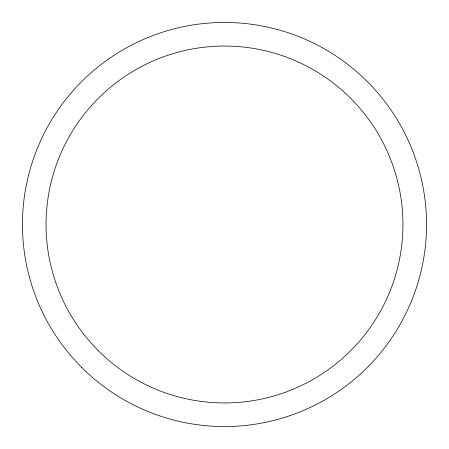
<?xml version="1.0" encoding="UTF-8"?>
<svg xmlns="http://www.w3.org/2000/svg" width="449" height="449" viewBox="0 0 449 449"><rect width="100%" height="100%" fill="white"/><g stroke="black" fill="none" stroke-linecap="round" stroke-linejoin="round"><path stroke-width="0.67" d="M81.628 367.372A202.05 202.05 0 0 0 419.663 276.792A202.05 202.05 0 0 0 172.208 29.337A202.05 202.05 0 0 0 81.628 367.372M98.32 350.68A178.444 178.444 0 0 0 396.86 270.685A178.444 178.444 0 0 0 178.315 52.14A178.444 178.444 0 0 0 98.32 350.68"/></g></svg>
